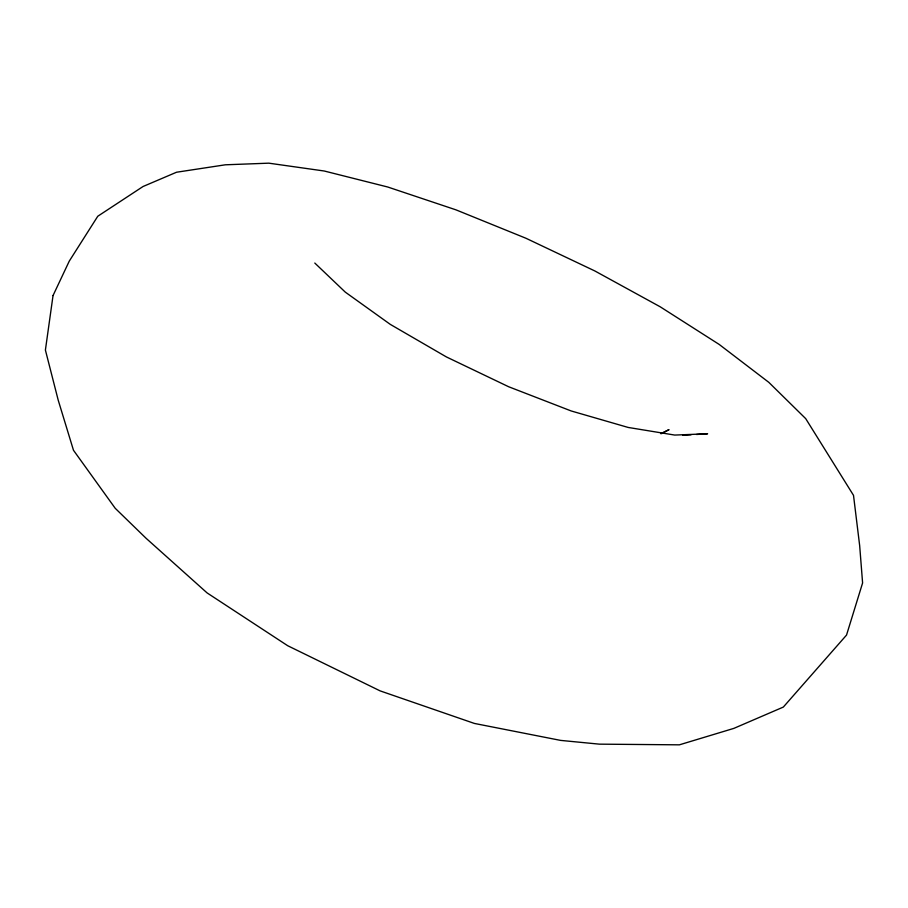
<?xml version="1.0" encoding="UTF-8"?>
<svg xmlns="http://www.w3.org/2000/svg" width="908" height="908" viewBox="0 0 908 908"><rect width="100%" height="100%" fill="white"/><g stroke="black" fill="none" stroke-linecap="round" stroke-linejoin="round"><path stroke-width="1.36" d="M661.626 433.604L669.026 429.643L660.774 433.695M682.725 435.341L691.022 434.819M696.55 434.478L707.616 433.774L674.723 435.068L628.154 427.441L571.189 410.961L508.662 386.751L446.396 356.935L390.281 324.372L345.301 292.138L314.792 263.048M53.039 295.554L45.4 350.057L58.225 400.224L73.48 450.266L115.203 508.276L146.04 538.24L207.092 592.913L287.711 645.724L380.111 690.875L474.407 723.438L560.622 740.395L599.371 744.151L679.377 744.832L733.846 728.386L783.332 707.071L846.528 635.078L862.6 582.959L859.672 545.697L853.509 495.348L805.714 418.645L768.792 382.325L719.181 344.427L660.207 306.802L594.865 270.97L525.902 238.237L455.964 209.85L387.75 187.014L324.247 171.01L268.825 163.168L225.354 164.802L176.527 172.236L143.055 186.503L97.78 216.24L69.258 261.141L53.039 295.554"/></g></svg>
